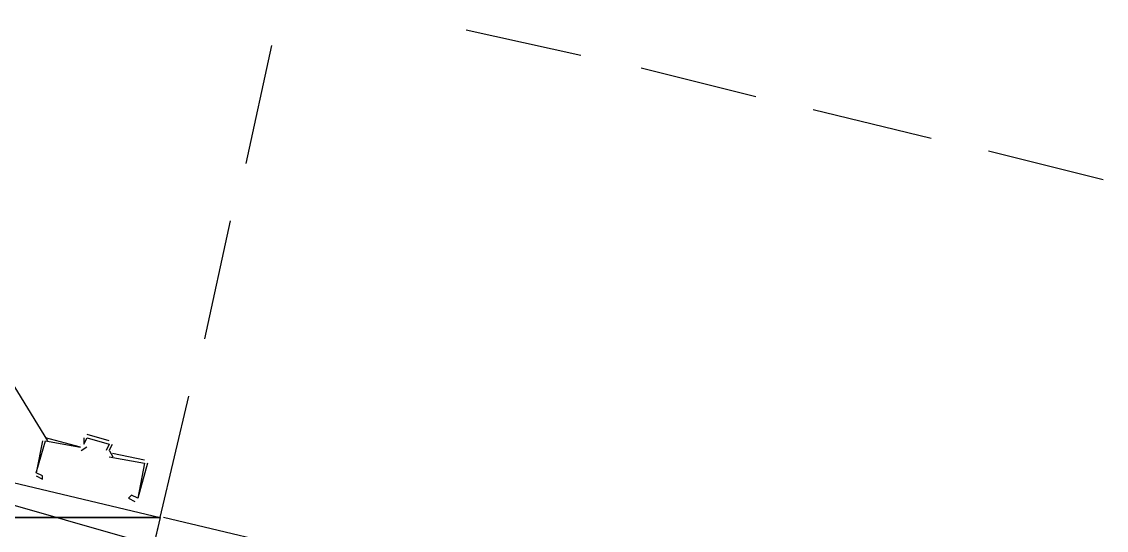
# Model space of a CAD drawing. Header units: feet. Extents: x -84 to 198, y -22 to 181.
# Drawn here: x 99.833 to 104.373, y 62.897 to 65.024 of the extents above; entities that cross this region are included whole.
import ezdxf

# ---------------------------------------------------------------- set-up
doc = ezdxf.new("R2010")
doc.units = ezdxf.units.FT
for name, color, linetype in [('A-AREA-UNIDAD', 30, 'CONTINUOUS'), ('A-LINEA', 7, 'CONTINUOUS'), ('A-MURO-CONCRETO', 8, 'CONTINUOUS')]:
    doc.layers.add(name, color=color, linetype=linetype)

msp = doc.modelspace()

# ---------------------------------------------------------------- linework, layer by layer
at = {"layer": 'A-AREA-UNIDAD'}
msp.add_lwpolyline([(97.68, 63.6089), (100.352, 62.8444), (98.848, 56.64)], dxfattribs=at)
at = {"layer": 'A-LINEA'}
for p, q in [((97.7204, 66.8869), (99.9411, 63.2719)), ((101.6933, 64.9911), (102.1733, 64.8844)), ((100.7733, 64.4311), (100.88, 64.9244)), ((102.4267, 64.8311), (102.9067, 64.7111)), ((103.1467, 64.6578), (103.64, 64.5378)), ((103.88, 64.4844), (104.36, 64.3644)), ((100.6, 63.6978), (100.7067, 64.1911)), ((100.4133, 62.9511), (100.5333, 63.4578)), ((100.2, 63.2711), (100.1067, 63.2978)), ((100.08, 63.2444), (99.9333, 63.2844)), ((99.9333, 63.2711), (99.9333, 63.2711)), ((100.08, 63.2578), (100.08, 63.2578)), ((100.0821, 63.2316), (100.1061, 63.2465)), ((100.0933, 63.2844), (100.0933, 63.2578)), ((100.1067, 63.2844), (100.1067, 63.2844)), ((100.2, 63.2311), (100.2133, 63.2578)), ((100.2, 63.2578), (100.2, 63.2578)), ((100.2005, 63.229), (100.2154, 63.205)), ((100.2133, 63.2311), (100.2133, 63.2311)), ((100.3467, 63.1911), (100.2133, 63.2178)), ((100.3467, 63.1778), (100.3467, 63.1778)), ((113.5867, 59.8311), (100.4267, 62.9511))]:
    msp.add_line(p, q, dxfattribs=at)
for points in [[(100.4133, 62.9511), (98.88, 56.4711), (95.96, 57.1511), (97.4933, 63.6444), (100.4133, 62.9511)], [(99.92, 63.2711), (99.8933, 63.1378), (99.8933, 63.1378)], [(99.8933, 63.1244), (99.92, 63.1111), (99.92, 63.1244), (99.8933, 63.1378), (99.9333, 63.2711), (100.08, 63.2444)], [(100.0933, 63.2578), (100.1067, 63.2844), (100.2, 63.2578), (100.1867, 63.2311)], [(100.2, 63.2044), (100.3467, 63.1778), (100.32, 63.0311), (100.2933, 63.0444), (100.28, 63.0311), (100.3067, 63.0178)], [(100.36, 63.1778), (100.32, 63.0311), (100.32, 63.0311)]]:
    msp.add_lwpolyline(points, dxfattribs=at)
at = {"layer": 'A-MURO-CONCRETO'}
for points in [[(97.4933, 63.6444), (100.4133, 62.9511), (97.3333, 62.9511), (97.4933, 63.6444), (97.4933, 63.6444)], [(97.3333, 62.9511), (100.4133, 62.9511), (99.0533, 57.1511), (97.3333, 62.9511), (97.3333, 62.9511)]]:
    msp.add_lwpolyline(points, dxfattribs=at)

doc.saveas('drawing.dxf')
